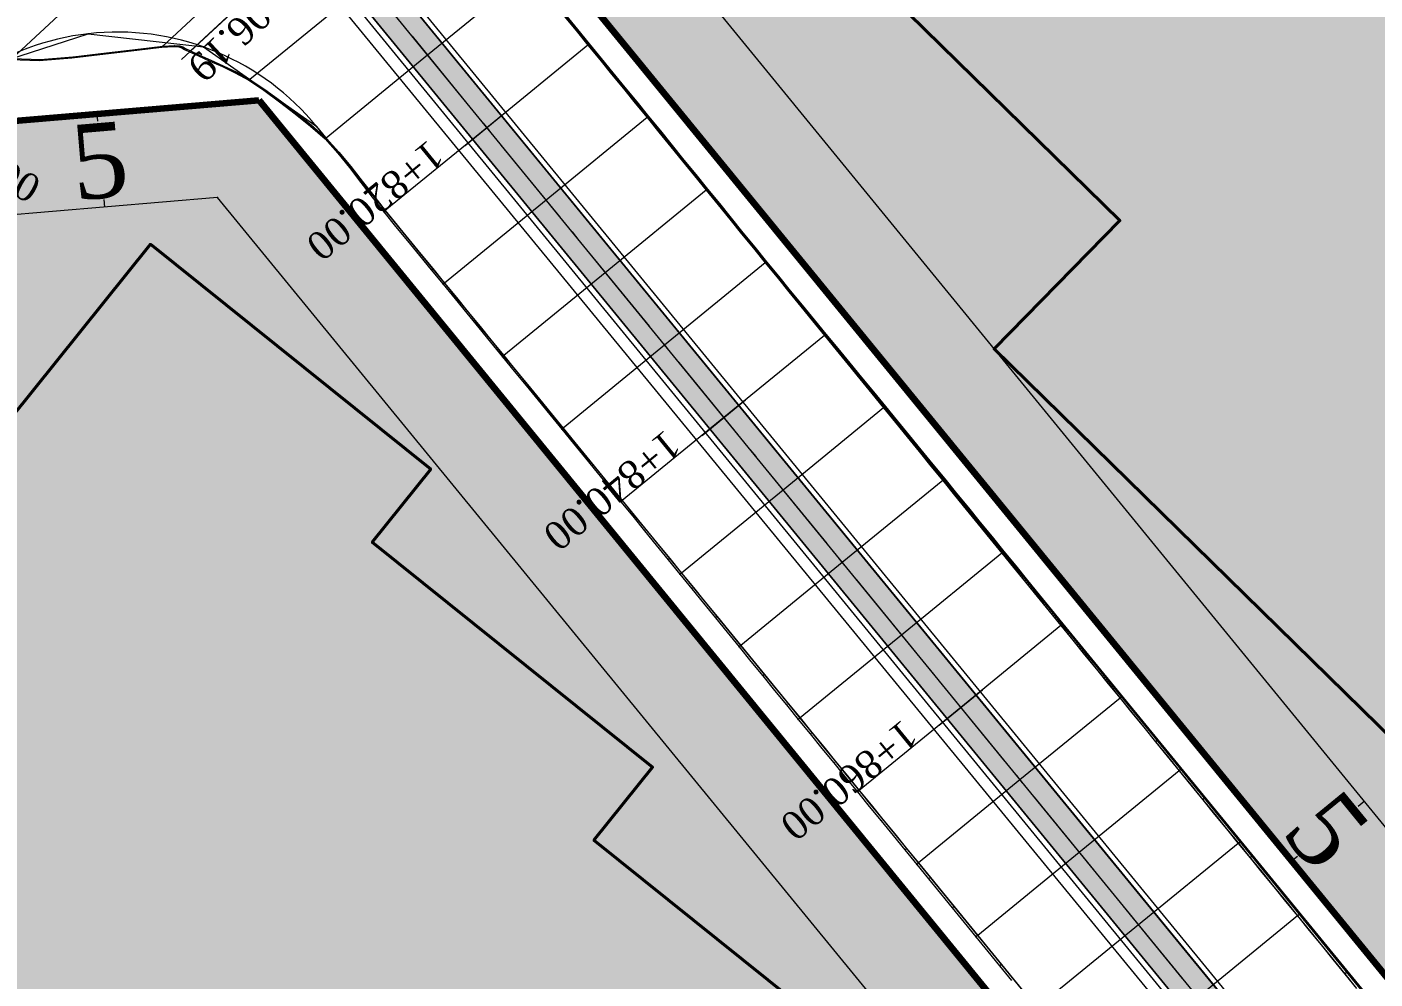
# Model space of a CAD drawing. Header units: metres. Extents: x 478603 to 489313, y 4282657 to 4289463.
# Drawn here: x 479793.9 to 479865.9, y 4286685.7 to 4286736.5 of the extents above; entities that cross this region are included whole.
import ezdxf

# ---------------------------------------------------------------- set-up
doc = ezdxf.new("R2010")
doc.units = ezdxf.units.M
for name, color, linetype, lineweight in [('ADAKENARI', 18, 'Continuous', 0), ('EKS_2', 5, 'Continuous', 0), ('EKSENLER', 3, 'Continuous', 0), ('HAT_ENERJI_NAKIL_HAT', 18, 'Continuous', 0), ('HDA_2', 30, 'Continuous', 0), ('HDO_2', 30, 'Continuous', 0), ('KALDIRIM', 11, 'Continuous', 0), ('KYA_2', 1, 'Continuous', 20), ('KYO_2', 1, 'Continuous', 20), ('P_ALAN', 143, 'Continuous', 0), ('P_U_KNL', 143, 'Continuous', 0), ('PARSEL_ALAN', 254, 'Continuous', 0), ('PARSEL_SERA_ALAN', 9, 'Continuous', 40), ('PL_ALİNMAN', 1, 'Continuous', 0), ('PL_ENKESIT', 1, 'Continuous', 0), ('PL_KM', 4, 'Continuous', 0), ('PL_KMYAZI', 30, 'Continuous', 0), ('PL_TOTFKM', 7, 'Continuous', 0), ('RAKORDMAN', 3, 'Continuous', 0), ('ROL_CEPHE', 1, 'Continuous', 0), ('SEV_KYA_HDA', 3, 'Continuous', 0), ('SEV_KYO_HDO', 3, 'Continuous', 0), ('SNR_YAPIYAK', 18, 'Continuous', 0), ('YKA_2', 33, 'Continuous', 0), ('YKO_2', 33, 'Continuous', 0)]:
    doc.layers.add(name, color=color, linetype=linetype, lineweight=lineweight)
doc.styles.get("Standard").update_dxf_attribs({"font": 'times.ttf'})

msp = doc.modelspace()

# ---------------------------------------------------------------- hatches: boundary and pattern name
at = {"layer": 'P_ALAN'}
msp.add_hatch(color=256, dxfattribs=at).paths.add_polyline_path([(479927.411, 4286608.074), (479922.328, 4286610.804), (479917.452, 4286613.888), (479912.808, 4286617.311), (479908.42, 4286621.057), (479904.309, 4286625.105), (479900.443, 4286629.502), (479802.649, 4286748.939), (479803.784, 4286750.684), (479902.033, 4286630.717), (479905.763, 4286626.48), (479909.772, 4286622.532), (479914.052, 4286618.879), (479918.582, 4286615.54), (479923.337, 4286612.532), (479928.295, 4286609.87), (479929.979, 4286609.115), (479929.178, 4286607.282), (479928.164, 4286607.737)])
msp.add_hatch(color=256, dxfattribs=at).paths.add_polyline_path([(479927.411, 4286608.074), (479922.328, 4286610.804), (479917.452, 4286613.888), (479912.808, 4286617.311), (479908.42, 4286621.057), (479904.309, 4286625.105), (479900.443, 4286629.502), (479802.649, 4286748.939), (479803.784, 4286750.684), (479902.033, 4286630.717), (479905.763, 4286626.48), (479909.772, 4286622.532), (479914.052, 4286618.879), (479918.582, 4286615.54), (479923.337, 4286612.532), (479928.295, 4286609.87), (479929.979, 4286609.115), (479929.178, 4286607.282), (479928.164, 4286607.737)])
at = {"layer": 'PARSEL_ALAN'}
for points in [[(480078.311, 4286699.837), (479971.142, 4286804.883), (479900.346, 4286874.278), (479861.071, 4286808.338), (479812.842, 4286763.208), (479817.488, 4286745.78), (479905.098, 4286638.581), (479912.78, 4286632.567), (479936.619, 4286621.258), (479964.909, 4286615.632), (479987.515, 4286620.31), (480010.844, 4286629.888), (480018.861, 4286635.461)], [(479751.198, 4286394.778), (479915.44, 4286599.397), (479806.29, 4286732.618), (479789.026, 4286731.156), (479705.549, 4286585.703), (479640.39, 4286471.99), (479637.963, 4286459.206), (479636.075, 4286444.207), (479624.372, 4286431.175), (479642.066, 4286416.524), (479658.602, 4286422.346), (479718.491, 4286397.847)]]:
    msp.add_hatch(color=256, dxfattribs=at).paths.add_polyline_path(points)
at = {"layer": 'PARSEL_SERA_ALAN'}
for points in [[(480071.345, 4286699.663), (480010.865, 4286637.962), (480007.294, 4286641.462), (480000.574, 4286634.606), (479997.003, 4286638.106), (479990.283, 4286631.25), (479986.713, 4286634.75), (479979.993, 4286627.894), (479976.422, 4286631.394), (479969.702, 4286624.538), (479962.561, 4286631.538), (479955.841, 4286624.683), (479945.128, 4286635.183), (479938.408, 4286628.327), (479920.555, 4286645.827), (479913.835, 4286638.971), (479903.123, 4286649.471), (479909.843, 4286656.327), (479845.57, 4286719.327), (479852.29, 4286726.183), (479820.154, 4286757.683), (479880.634, 4286819.385), (479877.063, 4286822.885), (479890.503, 4286836.596), (479886.932, 4286840.096), (479900.372, 4286853.808), (479896.802, 4286857.308), (479903.522, 4286864.164)], [(479909.002, 4286599.365), (479853.718, 4286530.49), (479849.536, 4286525.279), (479749.382, 4286400.502), (479741.895, 4286406.512), (479738.765, 4286402.612), (479731.279, 4286408.622), (479728.149, 4286404.722), (479720.662, 4286410.732), (479717.532, 4286406.832), (479710.046, 4286412.842), (479706.916, 4286408.942), (479691.943, 4286420.961), (479688.813, 4286417.062), (479673.84, 4286429.08), (479670.71, 4286425.181), (479663.223, 4286431.19), (479660.094, 4286427.291), (479652.607, 4286433.3), (479646.347, 4286425.502), (479638.861, 4286431.511), (479651.38, 4286447.108), (479643.893, 4286453.117), (479653.283, 4286464.815), (479645.796, 4286470.824), (479683.354, 4286517.615), (479675.867, 4286523.625), (479716.555, 4286574.315), (479709.068, 4286580.324), (479746.626, 4286627.115), (479739.14, 4286633.125), (479776.697, 4286679.916), (479769.211, 4286685.925), (479800.509, 4286724.918), (479815.482, 4286712.899), (479812.352, 4286709), (479827.326, 4286696.981), (479824.196, 4286693.082), (479846.656, 4286675.054), (479843.526, 4286671.155), (479858.499, 4286659.137), (479855.369, 4286655.237), (479877.829, 4286637.21), (479874.699, 4286633.31), (479889.672, 4286621.292), (479886.542, 4286617.393)]]:
    msp.add_hatch(color=256, dxfattribs=at).paths.add_polyline_path(points)

# ---------------------------------------------------------------- linework, layer by layer
at = {"layer": 'ADAKENARI', "lineweight": 200}
for p, q in [((479905.098, 4286638.581), (479817.488, 4286745.78)), ((479789.026, 4286731.156), (479806.29, 4286732.618)), ((479806.29, 4286732.618), (479923.536, 4286589.157))]:
    msp.add_line(p, q, dxfattribs=at)
at = {"layer": 'EKS_2'}
for p in [(479815.31, 4286735.014, 943.806), (479818.474, 4286731.142, 944.069), (479821.638, 4286727.271, 944.332), (479824.802, 4286723.399, 944.595), (479827.966, 4286719.528, 944.858), (479831.13, 4286715.656, 945.121), (479834.294, 4286711.785, 945.385), (479837.458, 4286707.913, 945.648), (479840.622, 4286704.042, 945.911), (479843.786, 4286700.17, 946.174), (479846.95, 4286696.299, 946.437), (479850.114, 4286692.427, 946.7), (479853.278, 4286688.556, 946.964)]:
    msp.add_point(p, dxfattribs=at)
at = {"layer": 'EKSENLER'}
msp.add_line((479809.736, 4286741.833), (479901.182, 4286629.941), dxfattribs=at)
at = {"layer": 'HAT_ENERJI_NAKIL_HAT'}
msp.add_line((479764.138, 4286794.322), (479898.112, 4286631.049), dxfattribs=at)
at = {"layer": 'HDA_2'}
msp.add_polyline3d([(479793.114, 4286734.839, 942.628), (479794.629, 4286734.787, 942.701), (479796.373, 4286734.928, 942.785), (479798.158, 4286735.131, 942.872), (479799.839, 4286735.337, 942.953), (479801.157, 4286735.488, 943.017), (479801.799, 4286735.53, 943.051), (479802.074, 4286735.505, 943.066), (479802.229, 4286735.451, 943.074), (479802.381, 4286735.371, 943.083), (479802.643, 4286735.241, 943.099), (479803.124, 4286735.019, 943.133), (479803.734, 4286734.746, 943.177), (479804.394, 4286734.447, 943.224), (479805.084, 4286734.115, 943.274), (479805.814, 4286733.711, 943.329), (479806.613, 4286733.174, 943.383), (479807.445, 4286732.565, 943.44), (479808.282, 4286731.926, 943.499), (479809.106, 4286731.268, 943.558), (479809.882, 4286730.578, 943.616), (479810.566, 4286729.833, 943.669), (479811.2, 4286729.059, 943.721), (479811.817, 4286728.276, 943.774), (479812.429, 4286727.49, 943.826), (479813.046, 4286726.706, 943.879), (479813.672, 4286725.928, 943.931), (479814.305, 4286725.154, 943.984), (479814.94, 4286724.381, 944.037), (479815.575, 4286723.608, 944.089), (479816.21, 4286722.835, 944.142), (479816.843, 4286722.061, 944.195), (479817.476, 4286721.287, 944.247), (479818.109, 4286720.512, 944.3), (479818.741, 4286719.738, 944.352), (479819.374, 4286718.963, 944.405), (479820.007, 4286718.189, 944.458), (479820.639, 4286717.415, 944.51), (479821.272, 4286716.64, 944.563), (479821.905, 4286715.866, 944.616), (479822.538, 4286715.092, 944.668), (479823.171, 4286714.317, 944.721), (479823.804, 4286713.543, 944.773), (479824.436, 4286712.769, 944.826), (479825.069, 4286711.994, 944.879), (479825.702, 4286711.22, 944.931), (479826.335, 4286710.446, 944.984), (479826.968, 4286709.672, 945.037), (479827.6, 4286708.897, 945.089), (479828.233, 4286708.123, 945.142), (479828.866, 4286707.349, 945.195), (479829.499, 4286706.574, 945.247), (479830.132, 4286705.8, 945.3), (479830.765, 4286705.026, 945.352), (479831.397, 4286704.251, 945.405), (479832.03, 4286703.477, 945.458), (479832.663, 4286702.703, 945.51), (479833.296, 4286701.929, 945.563), (479833.929, 4286701.154, 945.616), (479834.561, 4286700.38, 945.668), (479835.194, 4286699.606, 945.721), (479835.827, 4286698.831, 945.773), (479836.46, 4286698.057, 945.826), (479837.093, 4286697.283, 945.879), (479837.725, 4286696.508, 945.931), (479838.358, 4286695.734, 945.984), (479838.991, 4286694.96, 946.037), (479839.624, 4286694.185, 946.089), (479840.257, 4286693.411, 946.142), (479840.89, 4286692.637, 946.195), (479841.522, 4286691.863, 946.247), (479842.155, 4286691.088, 946.3), (479842.788, 4286690.314, 946.352), (479843.421, 4286689.54, 946.405), (479844.054, 4286688.765, 946.458), (479844.686, 4286687.991, 946.51), (479845.319, 4286687.217, 946.563), (479845.952, 4286686.442, 946.616), (479846.585, 4286685.668, 946.668), (479847.218, 4286684.894, 946.721)], dxfattribs=at)
for p in [(479801.157, 4286735.488, 943.017), (479802.643, 4286735.241, 943.099), (479805.814, 4286733.711, 943.329), (479809.882, 4286730.578, 943.616), (479813.046, 4286726.706, 943.879), (479816.21, 4286722.835, 944.142), (479819.374, 4286718.963, 944.405), (479822.538, 4286715.092, 944.668), (479825.702, 4286711.22, 944.931), (479828.866, 4286707.349, 945.195), (479832.03, 4286703.477, 945.458), (479835.194, 4286699.606, 945.721), (479838.358, 4286695.734, 945.984), (479841.522, 4286691.863, 946.247), (479844.686, 4286687.991, 946.51)]:
    msp.add_point(p, dxfattribs=at)
at = {"layer": 'HDO_2'}
msp.add_polyline3d([(479822.621, 4286737.113, 943.774), (479823.252, 4286736.338, 943.827), (479823.883, 4286735.563, 943.879), (479824.515, 4286734.788, 943.932), (479825.146, 4286734.013, 943.984), (479825.778, 4286733.237, 944.037), (479826.409, 4286732.462, 944.09), (479827.041, 4286731.687, 944.143), (479827.672, 4286730.911, 944.195), (479828.304, 4286730.136, 944.248), (479828.935, 4286729.36, 944.301), (479829.567, 4286728.585, 944.353), (479830.198, 4286727.81, 944.406), (479830.83, 4286727.034, 944.459), (479831.461, 4286726.259, 944.511), (479832.093, 4286725.484, 944.564), (479832.724, 4286724.708, 944.617), (479833.356, 4286723.933, 944.669), (479833.987, 4286723.157, 944.722), (479834.619, 4286722.382, 944.775), (479835.25, 4286721.607, 944.827), (479835.882, 4286720.831, 944.88), (479836.513, 4286720.056, 944.933), (479837.145, 4286719.28, 944.985), (479837.776, 4286718.505, 945.038), (479838.408, 4286717.73, 945.091), (479839.039, 4286716.954, 945.143), (479839.671, 4286716.179, 945.196), (479840.302, 4286715.404, 945.249), (479840.934, 4286714.628, 945.301), (479841.565, 4286713.853, 945.354), (479842.197, 4286713.077, 945.406), (479842.828, 4286712.302, 945.459), (479843.46, 4286711.527, 945.512), (479844.091, 4286710.751, 945.565), (479844.723, 4286709.976, 945.617), (479845.354, 4286709.201, 945.67), (479845.986, 4286708.425, 945.723), (479846.617, 4286707.65, 945.775), (479847.249, 4286706.874, 945.828), (479847.88, 4286706.099, 945.88), (479848.512, 4286705.324, 945.933), (479849.143, 4286704.548, 945.986), (479849.775, 4286703.773, 946.039), (479850.406, 4286702.998, 946.091), (479851.038, 4286702.222, 946.144), (479851.669, 4286701.447, 946.197), (479852.301, 4286700.671, 946.249), (479852.932, 4286699.896, 946.302), (479853.564, 4286699.121, 946.355), (479854.195, 4286698.345, 946.407), (479854.827, 4286697.57, 946.46), (479855.458, 4286696.794, 946.513), (479856.09, 4286696.019, 946.565), (479856.721, 4286695.244, 946.618), (479857.353, 4286694.468, 946.671), (479857.984, 4286693.693, 946.723), (479858.616, 4286692.918, 946.776), (479859.247, 4286692.142, 946.829), (479859.879, 4286691.367, 946.881), (479860.51, 4286690.591, 946.934), (479861.142, 4286689.816, 946.987), (479861.773, 4286689.041, 947.039), (479862.405, 4286688.265, 947.092), (479863.036, 4286687.49, 947.145), (479863.668, 4286686.715, 947.197), (479864.299, 4286685.939, 947.25), (479864.931, 4286685.164, 947.303)], dxfattribs=at)
for p in [(479823.883, 4286735.563, 943.879), (479827.041, 4286731.687, 944.143), (479830.198, 4286727.81, 944.406), (479833.356, 4286723.933, 944.669), (479836.513, 4286720.056, 944.933), (479839.671, 4286716.179, 945.196), (479842.828, 4286712.302, 945.459), (479845.986, 4286708.425, 945.723), (479849.143, 4286704.548, 945.986), (479852.301, 4286700.671, 946.249), (479855.458, 4286696.794, 946.513), (479858.616, 4286692.918, 946.776), (479861.773, 4286689.041, 947.039)]:
    msp.add_point(p, dxfattribs=at)
at = {"layer": 'KALDIRIM'}
for p, q in [((479815.157, 4286746.263), (479906.602, 4286634.371)), ((479809.38, 4286731.208), (479924.697, 4286590.106))]:
    msp.add_line(p, q, dxfattribs=at)
msp.add_arc((479798.747, 4286722.518), 13.732, 39.25798, 150.13716, dxfattribs=at)
at = {"layer": 'KYA_2'}
msp.add_polyline3d([(479793.056, 4286734.785, 943.421), (479794.572, 4286734.734, 943.474), (479796.317, 4286734.876, 943.536), (479798.104, 4286735.081, 943.6), (479799.787, 4286735.289, 943.659), (479801.107, 4286735.442, 943.706), (479801.749, 4286735.483, 943.731), (479802.024, 4286735.459, 943.742), (479802.179, 4286735.405, 943.748), (479802.331, 4286735.325, 943.755), (479802.594, 4286735.195, 943.766), (479803.077, 4286734.975, 943.782), (479803.688, 4286734.705, 943.802), (479804.349, 4286734.409, 943.824), (479805.041, 4286734.079, 943.847), (479805.772, 4286733.676, 943.872), (479806.571, 4286733.14, 943.937), (479807.402, 4286732.531, 944.006), (479808.24, 4286731.891, 944.077), (479809.062, 4286731.232, 944.148), (479809.835, 4286730.54, 944.218), (479810.514, 4286729.791, 944.339), (479811.143, 4286729.012, 944.459), (479811.753, 4286728.224, 944.579), (479812.36, 4286727.433, 944.699), (479812.973, 4286726.647, 944.818), (479813.599, 4286725.869, 944.85), (479814.234, 4286725.096, 944.881), (479814.871, 4286724.325, 944.912), (479815.509, 4286723.554, 944.944), (479816.145, 4286722.782, 944.975), (479816.779, 4286722.009, 945.029), (479817.412, 4286721.234, 945.083), (479818.044, 4286720.459, 945.138), (479818.676, 4286719.684, 945.192), (479819.309, 4286718.91, 945.246), (479819.942, 4286718.136, 945.288), (479820.576, 4286717.363, 945.33), (479821.21, 4286716.589, 945.372), (479821.844, 4286715.816, 945.414), (479822.477, 4286715.042, 945.456), (479823.109, 4286714.267, 945.528), (479823.74, 4286713.491, 945.599), (479824.371, 4286712.716, 945.671), (479825.003, 4286711.94, 945.742), (479825.634, 4286711.164, 945.814), (479826.265, 4286710.389, 945.885), (479826.896, 4286709.613, 945.956), (479827.528, 4286708.838, 946.027), (479828.159, 4286708.062, 946.098), (479828.791, 4286707.287, 946.169), (479829.422, 4286706.512, 946.236), (479830.054, 4286705.737, 946.303), (479830.686, 4286704.961, 946.369), (479831.318, 4286704.186, 946.436), (479831.949, 4286703.411, 946.502), (479832.581, 4286702.636, 946.569), (479833.213, 4286701.861, 946.635), (479833.845, 4286701.085, 946.701), (479834.476, 4286700.31, 946.768), (479835.108, 4286699.535, 946.834), (479835.74, 4286698.76, 946.896), (479836.372, 4286697.985, 946.958), (479837.004, 4286697.21, 947.02), (479837.636, 4286696.435, 947.083), (479838.268, 4286695.661, 947.145), (479838.902, 4286694.887, 947.19), (479839.535, 4286694.113, 947.235), (479840.169, 4286693.339, 947.281), (479840.802, 4286692.566, 947.326), (479841.435, 4286691.791, 947.372), (479842.068, 4286691.017, 947.435), (479842.699, 4286690.242, 947.499), (479843.331, 4286689.466, 947.562), (479843.963, 4286688.691, 947.626), (479844.595, 4286687.916, 947.69), (479845.228, 4286687.142, 947.737), (479845.861, 4286686.368, 947.784), (479846.495, 4286685.595, 947.831)], dxfattribs=at)
for p in [(479801.107, 4286735.442, 943.706), (479802.594, 4286735.195, 943.766), (479805.772, 4286733.676, 943.872), (479809.835, 4286730.54, 944.218), (479812.973, 4286726.647, 944.818), (479816.145, 4286722.782, 944.975), (479819.309, 4286718.91, 945.246), (479822.477, 4286715.042, 945.456), (479825.634, 4286711.164, 945.814), (479828.791, 4286707.287, 946.169), (479831.949, 4286703.411, 946.502), (479835.108, 4286699.535, 946.834), (479838.268, 4286695.661, 947.145), (479841.435, 4286691.791, 947.372), (479844.595, 4286687.916, 947.69)]:
    msp.add_point(p, dxfattribs=at)
at = {"layer": 'KYO_2'}
msp.add_polyline3d([(479822.685, 4286737.165, 944.603), (479823.316, 4286736.39, 944.653), (479823.947, 4286735.616, 944.702), (479824.579, 4286734.841, 944.772), (479825.212, 4286734.067, 944.842), (479825.846, 4286733.293, 944.912), (479826.479, 4286732.519, 944.982), (479827.111, 4286731.744, 945.052), (479827.743, 4286730.969, 945.095), (479828.374, 4286730.193, 945.138), (479829.004, 4286729.417, 945.181), (479829.635, 4286728.641, 945.224), (479830.265, 4286727.864, 945.267), (479830.895, 4286727.088, 945.303), (479831.525, 4286726.311, 945.339), (479832.155, 4286725.534, 945.375), (479832.785, 4286724.758, 945.411), (479833.416, 4286723.982, 945.447), (479834.049, 4286723.208, 945.531), (479834.683, 4286722.434, 945.615), (479835.317, 4286721.661, 945.699), (479835.951, 4286720.888, 945.783), (479836.586, 4286720.115, 945.867), (479837.221, 4286719.343, 945.967), (479837.856, 4286718.57, 946.067), (479838.491, 4286717.798, 946.167), (479839.127, 4286717.026, 946.267), (479839.761, 4286716.253, 946.367), (479840.396, 4286715.48, 946.445), (479841.029, 4286714.706, 946.524), (479841.663, 4286713.932, 946.602), (479842.296, 4286713.158, 946.681), (479842.929, 4286712.384, 946.759), (479843.561, 4286711.61, 946.819), (479844.194, 4286710.835, 946.879), (479844.826, 4286710.06, 946.938), (479845.457, 4286709.285, 946.998), (479846.089, 4286708.51, 947.058), (479846.721, 4286707.734, 947.107), (479847.352, 4286706.959, 947.157), (479847.983, 4286706.183, 947.206), (479848.614, 4286705.407, 947.256), (479849.245, 4286704.632, 947.305), (479849.877, 4286703.857, 947.366), (479850.509, 4286703.082, 947.426), (479851.141, 4286702.307, 947.487), (479851.774, 4286701.532, 947.547), (479852.406, 4286700.757, 947.608), (479853.039, 4286699.983, 947.679), (479853.671, 4286699.209, 947.75), (479854.304, 4286698.434, 947.821), (479854.937, 4286697.66, 947.892), (479855.571, 4286696.886, 947.964), (479856.205, 4286696.113, 948.054), (479856.839, 4286695.34, 948.144), (479857.474, 4286694.567, 948.234), (479858.108, 4286693.794, 948.325), (479858.743, 4286693.021, 948.415), (479859.376, 4286692.248, 948.489), (479860.01, 4286691.474, 948.564), (479860.643, 4286690.7, 948.638), (479861.276, 4286689.926, 948.713), (479861.909, 4286689.151, 948.787), (479862.54, 4286688.376, 948.841), (479863.172, 4286687.601, 948.894), (479863.804, 4286686.826, 948.948), (479864.435, 4286686.05, 949.002), (479865.066, 4286685.275, 949.056)], dxfattribs=at)
for p in [(479823.947, 4286735.616, 944.702), (479827.111, 4286731.744, 945.052), (479830.265, 4286727.864, 945.267), (479833.416, 4286723.982, 945.447), (479836.586, 4286720.115, 945.867), (479839.761, 4286716.253, 946.367), (479842.929, 4286712.384, 946.759), (479846.089, 4286708.51, 947.058), (479849.245, 4286704.632, 947.305), (479852.406, 4286700.757, 947.608), (479855.571, 4286696.886, 947.964), (479858.743, 4286693.021, 948.415), (479861.909, 4286689.151, 948.787)]:
    msp.add_point(p, dxfattribs=at)
at = {"layer": 'P_ALAN'}
for points in [[(479929.178, 4286607.282, 0), (479929.979, 4286609.115, 0), (479928.295, 4286609.87, 0), (479923.337, 4286612.532, 0), (479918.582, 4286615.54, 0), (479914.052, 4286618.879, 0), (479909.772, 4286622.532, 0), (479905.763, 4286626.48, 0), (479902.033, 4286630.717, 0), (479803.784, 4286750.684, 942.947), (479802.649, 4286748.939, 0), (479900.443, 4286629.502, 0), (479904.309, 4286625.105, 0), (479908.42, 4286621.057, 0), (479912.808, 4286617.311, 0), (479917.452, 4286613.888, 0), (479922.328, 4286610.804, 0), (479927.411, 4286608.074, 0), (479929.178, 4286607.282, 0)], [(479927.411, 4286608.074, 0), (479922.328, 4286610.804, 0), (479917.452, 4286613.888, 0), (479912.808, 4286617.311, 0), (479908.42, 4286621.057, 0), (479904.309, 4286625.105, 0), (479900.443, 4286629.502, 0), (479802.649, 4286748.939, 0), (479803.784, 4286750.684, 0), (479902.033, 4286630.717, 0), (479905.763, 4286626.48, 0), (479909.772, 4286622.532, 0), (479914.052, 4286618.879, 0), (479918.582, 4286615.54, 0), (479923.337, 4286612.532, 0), (479928.295, 4286609.87, 0), (479929.979, 4286609.115, 0), (479929.178, 4286607.282, 0), (479928.164, 4286607.737, 0), (479927.411, 4286608.074, 0)], [(479927.411, 4286608.074, 0), (479922.328, 4286610.804, 0), (479917.452, 4286613.888, 0), (479912.808, 4286617.311, 0), (479908.42, 4286621.057, 0), (479904.309, 4286625.105, 0), (479900.443, 4286629.502, 0), (479802.649, 4286748.939, 0), (479803.784, 4286750.684, 0), (479902.033, 4286630.717, 0), (479905.763, 4286626.48, 0), (479909.772, 4286622.532, 0), (479914.052, 4286618.879, 0), (479918.582, 4286615.54, 0), (479923.337, 4286612.532, 0), (479928.295, 4286609.87, 0), (479929.979, 4286609.115, 0), (479929.178, 4286607.282, 0), (479928.164, 4286607.737, 0), (479927.411, 4286608.074, 0)], [(479929.178, 4286607.282, 0), (479929.979, 4286609.115, 0), (479928.295, 4286609.87, 0), (479923.337, 4286612.532, 0), (479918.582, 4286615.54, 0), (479914.052, 4286618.879, 0), (479909.772, 4286622.532, 0), (479905.763, 4286626.48, 0), (479902.033, 4286630.717, 0), (479803.784, 4286750.684, 942.947), (479802.649, 4286748.939, 0), (479900.443, 4286629.502, 0), (479904.309, 4286625.105, 0), (479908.42, 4286621.057, 0), (479912.808, 4286617.311, 0), (479917.452, 4286613.888, 0), (479922.328, 4286610.804, 0), (479927.411, 4286608.074, 0), (479929.178, 4286607.282, 0)], [(479927.411, 4286608.074, 0), (479922.328, 4286610.804, 0), (479917.452, 4286613.888, 0), (479912.808, 4286617.311, 0), (479908.42, 4286621.057, 0), (479904.309, 4286625.105, 0), (479900.443, 4286629.502, 0), (479802.649, 4286748.939, 0), (479803.784, 4286750.684, 0), (479902.033, 4286630.717, 0), (479905.763, 4286626.48, 0), (479909.772, 4286622.532, 0), (479914.052, 4286618.879, 0), (479918.582, 4286615.54, 0), (479923.337, 4286612.532, 0), (479928.295, 4286609.87, 0), (479929.979, 4286609.115, 0), (479929.178, 4286607.282, 0), (479928.164, 4286607.737, 0), (479927.411, 4286608.074, 0)], [(479927.411, 4286608.074, 0), (479922.328, 4286610.804, 0), (479917.452, 4286613.888, 0), (479912.808, 4286617.311, 0), (479908.42, 4286621.057, 0), (479904.309, 4286625.105, 0), (479900.443, 4286629.502, 0), (479802.649, 4286748.939, 0), (479803.784, 4286750.684, 0), (479902.033, 4286630.717, 0), (479905.763, 4286626.48, 0), (479909.772, 4286622.532, 0), (479914.052, 4286618.879, 0), (479918.582, 4286615.54, 0), (479923.337, 4286612.532, 0), (479928.295, 4286609.87, 0), (479929.979, 4286609.115, 0), (479929.178, 4286607.282, 0), (479928.164, 4286607.737, 0), (479927.411, 4286608.074, 0)]]:
    msp.add_polyline3d(points, close=True, dxfattribs=at)
at = {"layer": 'P_U_KNL'}
for points in [[(479902.222, 4286630.959, 0), (479803.955, 4286750.947, 0)], [(479901.99, 4286630.769, 0), (479803.784, 4286750.684, 0)], [(479900.211, 4286629.312, 0), (479802.477, 4286748.675, 0)], [(479900.443, 4286629.502, 0), (479802.649, 4286748.939, 0)]]:
    msp.add_polyline3d(points, dxfattribs=at)
at = {"layer": 'PARSEL_ALAN'}
for points in [[(480078.311, 4286699.837, 949.453), (479971.142, 4286804.883, 942.48), (479900.346, 4286874.278, 938.919), (479861.071, 4286808.338, 940.332), (479812.842, 4286763.208, 942.702), (479817.488, 4286745.78, 943.927), (479905.098, 4286638.581, 951.84), (479912.78, 4286632.567, 952.22), (479936.619, 4286621.258, 953.175), (479964.909, 4286615.632, 953.915), (479987.515, 4286620.31, 953.963), (480010.844, 4286629.888, 953.782), (480018.861, 4286635.461, 953.558), (480078.311, 4286699.837, 949.453)], [(480078.311, 4286699.837, 0), (479971.142, 4286804.883, 0), (479900.346, 4286874.278, 0), (479861.071, 4286808.338, 0), (479812.842, 4286763.208, 0), (479817.488, 4286745.78, 0), (479905.098, 4286638.581, 0), (479912.78, 4286632.567, 0), (479936.619, 4286621.258, 0), (479964.909, 4286615.632, 0), (479987.515, 4286620.31, 0), (480010.844, 4286629.888, 0), (480018.861, 4286635.461, 0), (480078.311, 4286699.837, 0)], [(479751.198, 4286394.778, 951.924), (479915.44, 4286599.397, 952.782), (479806.29, 4286732.618, 943.914), (479789.026, 4286731.156, 943.273), (479705.549, 4286585.703, 942.725), (479640.39, 4286471.99, 943.693), (479637.963, 4286459.206, 944.112), (479636.075, 4286444.207, 944.624), (479624.372, 4286431.175, 944.571), (479642.066, 4286416.524, 945.911), (479658.602, 4286422.346, 946.526), (479718.491, 4286397.847, 950.212), (479751.198, 4286394.778, 951.924)], [(479751.198, 4286394.778, 0), (479915.44, 4286599.397, 0), (479806.29, 4286732.618, 0), (479789.026, 4286731.156, 0), (479705.549, 4286585.703, 0), (479640.39, 4286471.99, 0), (479637.963, 4286459.206, 0), (479636.075, 4286444.207, 0), (479624.372, 4286431.175, 0), (479642.066, 4286416.524, 0), (479658.602, 4286422.346, 0), (479718.491, 4286397.847, 0), (479751.198, 4286394.778, 0)]]:
    msp.add_polyline3d(points, close=True, dxfattribs=at)
at = {"layer": 'PARSEL_SERA_ALAN'}
for points in [[(479962.561, 4286631.538, 0), (479955.841, 4286624.683, 0), (479945.128, 4286635.183, 0), (479938.408, 4286628.327, 0), (479920.555, 4286645.827, 0), (479913.835, 4286638.971, 0), (479903.123, 4286649.471, 0), (479909.843, 4286656.327, 0), (479845.57, 4286719.327, 0), (479852.29, 4286726.183, 0), (479820.154, 4286757.683, 0), (479880.634, 4286819.385, 0), (479877.063, 4286822.885, 0), (479890.503, 4286836.596, 0), (479886.932, 4286840.096, 0), (479900.372, 4286853.808, 0), (479896.802, 4286857.308, 0), (479903.522, 4286864.164, 0), (480071.345, 4286699.663, 0)], [(479962.561, 4286631.538, 0), (479955.841, 4286624.683, 0), (479945.128, 4286635.183, 0), (479938.408, 4286628.327, 0), (479920.555, 4286645.827, 0), (479913.835, 4286638.971, 0), (479903.123, 4286649.471, 0), (479909.843, 4286656.327, 0), (479845.57, 4286719.327, 0), (479852.29, 4286726.183, 0), (479820.154, 4286757.683, 0), (479880.634, 4286819.385, 0), (479877.063, 4286822.885, 0), (479890.503, 4286836.596, 0), (479886.932, 4286840.096, 0), (479900.372, 4286853.808, 0), (479896.802, 4286857.308, 0), (479903.522, 4286864.164, 0), (480071.345, 4286699.663, 0)], [(479709.068, 4286580.324, 0), (479746.626, 4286627.115, 0), (479739.14, 4286633.125, 0), (479776.697, 4286679.916, 0), (479769.211, 4286685.925, 0), (479800.509, 4286724.918, 0), (479815.482, 4286712.899, 0), (479812.352, 4286709, 0), (479827.326, 4286696.981, 0), (479824.196, 4286693.082, 0), (479846.656, 4286675.054, 0), (479843.526, 4286671.155, 0), (479858.499, 4286659.137, 0), (479855.369, 4286655.237, 0), (479877.829, 4286637.21, 0), (479874.699, 4286633.31, 0), (479889.672, 4286621.292, 0), (479886.542, 4286617.393, 0), (479909.002, 4286599.365, 0), (479909.002, 4286599.365, 0), (479853.718, 4286530.49, 0)], [(479709.068, 4286580.324, 0), (479746.626, 4286627.115, 0), (479739.14, 4286633.125, 0), (479776.697, 4286679.916, 0), (479769.211, 4286685.925, 0), (479800.509, 4286724.918, 0), (479815.482, 4286712.899, 0), (479812.352, 4286709, 0), (479827.326, 4286696.981, 0), (479824.196, 4286693.082, 0), (479846.656, 4286675.054, 0), (479843.526, 4286671.155, 0), (479858.499, 4286659.137, 0), (479855.369, 4286655.237, 0), (479877.829, 4286637.21, 0), (479874.699, 4286633.31, 0), (479889.672, 4286621.292, 0), (479886.542, 4286617.393, 0), (479909.002, 4286599.365, 0), (479909.002, 4286599.365, 0), (479853.718, 4286530.49, 0)]]:
    msp.add_polyline3d(points, dxfattribs=at)
at = {"layer": 'PL_ALİNMAN'}
for p, q in [((479814.483, 4286736.026), (479817.647, 4286732.154)), ((479818.279, 4286731.38), (479818.596, 4286730.993)), ((479819.229, 4286730.218), (479822.393, 4286726.347)), ((479823.026, 4286725.573), (479823.342, 4286725.185)), ((479823.975, 4286724.411), (479827.139, 4286720.54)), ((479827.772, 4286719.765), (479828.088, 4286719.378)), ((479828.721, 4286718.604), (479831.885, 4286714.732)), ((479832.518, 4286713.958), (479832.834, 4286713.571)), ((479833.467, 4286712.797), (479836.631, 4286708.925)), ((479837.264, 4286708.151), (479837.58, 4286707.764)), ((479838.213, 4286706.989), (479841.377, 4286703.118)), ((479842.01, 4286702.343), (479842.326, 4286701.956)), ((479842.959, 4286701.182), (479846.123, 4286697.31)), ((479846.756, 4286696.536), (479847.072, 4286696.149)), ((479847.705, 4286695.375), (479850.869, 4286691.503)), ((479851.502, 4286690.729), (479851.819, 4286690.342)), ((479852.451, 4286689.567), (479855.615, 4286685.696))]:
    msp.add_line(p, q, dxfattribs=at)
at = {"layer": 'PL_ENKESIT'}
for points in [[(479812.196, 4286752.574, 943.222), (479812.164, 4286752.545, 942.785), (479812.157, 4286752.538, 942.835), (479805.52, 4286746.369, 943.016), (479793.121, 4286734.846, 942.678), (479793.114, 4286734.839, 942.628), (479793.056, 4286734.785, 943.421)], [(479814.296, 4286747.699, 943.685), (479814.252, 4286747.658, 943.084), (479814.244, 4286747.652, 943.134), (479808.924, 4286742.707, 943.279), (479801.165, 4286735.495, 943.067), (479801.157, 4286735.488, 943.017), (479801.107, 4286735.442, 943.706)], [(479814.918, 4286746.649, 943.798), (479814.871, 4286746.605, 943.152), (479814.864, 4286746.599, 943.202), (479809.736, 4286741.833, 943.342), (479802.651, 4286735.247, 943.149), (479802.643, 4286735.241, 943.099), (479802.594, 4286735.195, 943.766)], [(479817.626, 4286743.365, 944.1), (479817.568, 4286743.317, 943.353), (479817.561, 4286743.311, 943.403), (479812.146, 4286738.885, 943.542), (479805.822, 4286733.717, 943.379), (479805.814, 4286733.711, 943.329), (479805.772, 4286733.676, 943.872)], [(479820.791, 4286739.493, 944.455), (479820.726, 4286739.44, 943.616), (479820.718, 4286739.434, 943.666), (479815.31, 4286735.014, 943.806), (479809.889, 4286730.584, 943.666), (479809.882, 4286730.578, 943.616), (479809.835, 4286730.54, 944.218)], [(479823.947, 4286735.616, 944.702), (479823.883, 4286735.563, 943.879), (479823.876, 4286735.557, 943.929), (479818.474, 4286731.142, 944.069), (479813.054, 4286726.713, 943.929), (479813.046, 4286726.706, 943.879), (479812.973, 4286726.647, 944.818)], [(479827.111, 4286731.744, 945.052), (479827.041, 4286731.687, 944.143), (479827.033, 4286731.68, 944.193), (479821.638, 4286727.271, 944.332), (479816.218, 4286722.841, 944.192), (479816.21, 4286722.835, 944.142), (479816.145, 4286722.782, 944.975)], [(479830.265, 4286727.864, 945.267), (479830.198, 4286727.81, 944.406), (479830.191, 4286727.803, 944.456), (479824.802, 4286723.399, 944.595), (479819.382, 4286718.97, 944.455), (479819.374, 4286718.963, 944.405), (479819.309, 4286718.91, 945.246)], [(479833.416, 4286723.982, 945.447), (479833.356, 4286723.933, 944.669), (479833.348, 4286723.926, 944.719), (479827.966, 4286719.528, 944.858), (479822.546, 4286715.098, 944.718), (479822.538, 4286715.092, 944.668), (479822.477, 4286715.042, 945.456)], [(479836.586, 4286720.115, 945.867), (479836.513, 4286720.056, 944.933), (479836.506, 4286720.05, 944.983), (479831.13, 4286715.656, 945.121), (479825.71, 4286711.227, 944.981), (479825.702, 4286711.22, 944.931), (479825.634, 4286711.164, 945.814)], [(479839.761, 4286716.253, 946.367), (479839.671, 4286716.179, 945.196), (479839.663, 4286716.173, 945.246), (479834.294, 4286711.785, 945.385), (479828.874, 4286707.355, 945.245), (479828.866, 4286707.349, 945.195), (479828.791, 4286707.287, 946.169)], [(479842.929, 4286712.384, 946.759), (479842.828, 4286712.302, 945.459), (479842.821, 4286712.296, 945.509), (479837.458, 4286707.913, 945.648), (479832.038, 4286703.483, 945.508), (479832.03, 4286703.477, 945.458), (479831.949, 4286703.411, 946.502)], [(479846.089, 4286708.51, 947.058), (479845.986, 4286708.425, 945.723), (479845.978, 4286708.419, 945.773), (479840.622, 4286704.042, 945.911), (479835.202, 4286699.612, 945.771), (479835.194, 4286699.606, 945.721), (479835.108, 4286699.535, 946.834)], [(479849.245, 4286704.632, 947.305), (479849.143, 4286704.548, 945.986), (479849.136, 4286704.542, 946.036), (479843.786, 4286700.17, 946.174), (479838.366, 4286695.74, 946.034), (479838.358, 4286695.734, 945.984), (479838.268, 4286695.661, 947.145)], [(479852.406, 4286700.757, 947.608), (479852.301, 4286700.671, 946.249), (479852.293, 4286700.665, 946.299), (479846.95, 4286696.299, 946.437), (479841.53, 4286691.869, 946.297), (479841.522, 4286691.863, 946.247), (479841.435, 4286691.791, 947.372)], [(479855.571, 4286696.886, 947.964), (479855.458, 4286696.794, 946.513), (479855.45, 4286696.788, 946.563), (479850.114, 4286692.427, 946.7), (479844.694, 4286687.997, 946.56), (479844.686, 4286687.991, 946.51), (479844.595, 4286687.916, 947.69)], [(479858.743, 4286693.021, 948.415), (479858.616, 4286692.918, 946.776), (479858.608, 4286692.911, 946.826), (479853.278, 4286688.556, 946.964), (479847.858, 4286684.126, 946.824), (479847.851, 4286684.12, 946.773), (479847.761, 4286684.047, 947.926)], [(479861.909, 4286689.151, 948.787), (479861.773, 4286689.041, 947.039), (479861.765, 4286689.034, 947.089), (479856.442, 4286684.684, 947.227), (479851.022, 4286680.254, 947.087), (479851.015, 4286680.248, 947.037), (479850.922, 4286680.172, 948.234)]]:
    msp.add_polyline3d(points, dxfattribs=at)
at = {"layer": 'PL_KM'}
for p, q in [((479817.312, 4286730.193), (479819.635, 4286732.092)), ((479829.968, 4286714.707), (479832.291, 4286716.605)), ((479842.625, 4286699.221), (479844.948, 4286701.119))]:
    msp.add_line(p, q, dxfattribs=at)
at = {"layer": 'RAKORDMAN'}
for p, q in [((479815.157, 4286746.263, 730.528), (479907.481, 4286633.529, 790.392)), ((479792.019, 4286734.489, 813.315), (479797.178, 4286736.16, 784.049)), ((479797.178, 4286736.16, 784.049), (479803.335, 4286735.461, 755.494)), ((479803.335, 4286735.461, 755.494), (479809.345, 4286731.25, 790.573)), ((479809.345, 4286731.25, 790.573), (479830.726, 4286705.089, 780.273)), ((479830.726, 4286705.089, 780.273), (479855.557, 4286674.705, 787.417))]:
    msp.add_line(p, q, dxfattribs=at)
for p in [(479797.178, 4286736.16, 784.049), (479803.335, 4286735.461, 755.494), (479809.345, 4286731.25, 790.573), (479830.726, 4286705.089, 780.273)]:
    msp.add_point(p, dxfattribs=at)
at = {"layer": 'ROL_CEPHE'}
for p, q in [((479797.652, 4286731.886), (479797.686, 4286731.488)), ((479798.074, 4286726.904), (479798.04, 4286727.303)), ((479865.33, 4286695.143), (479865.02, 4286694.889)), ((479861.458, 4286691.979), (479861.768, 4286692.232))]:
    msp.add_line(p, q, dxfattribs=at)
at = {"layer": 'SEV_KYA_HDA'}
for p, q in [((479796.07, 4286734.856, 943.527), (479796.098, 4286734.882, 943.15)), ((479799.426, 4286735.245, 943.646), (479799.479, 4286735.293, 942.936)), ((479802.409, 4286735.287, 943.758), (479802.434, 4286735.31, 943.423)), ((479803.806, 4286734.652, 943.806), (479803.854, 4286734.692, 943.186)), ((479805.772, 4286733.676, 943.872), (479805.793, 4286733.694, 943.601)), ((479807.469, 4286732.48, 944.012), (479807.511, 4286732.515, 943.445)), ((479809.081, 4286731.215, 944.15), (479809.103, 4286731.233, 943.854)), ((479810.508, 4286729.798, 944.338), (479810.559, 4286729.84, 943.668)), ((479811.749, 4286728.229, 944.578), (479811.781, 4286728.255, 944.176)), ((479812.973, 4286726.647, 944.818), (479813.046, 4286726.706, 943.879)), ((479814.234, 4286725.095, 944.881), (479814.27, 4286725.124, 944.433)), ((479815.509, 4286723.553, 944.944), (479815.575, 4286723.608, 944.089)), ((479816.779, 4286722.009, 945.029), (479816.811, 4286722.035, 944.612)), ((479818.044, 4286720.459, 945.138), (479818.109, 4286720.512, 944.3)), ((479819.309, 4286718.91, 945.246), (479819.341, 4286718.937, 944.825)), ((479820.576, 4286717.363, 945.33), (479820.639, 4286717.415, 944.51)), ((479821.844, 4286715.816, 945.414), (479821.874, 4286715.841, 945.015)), ((479823.109, 4286714.267, 945.528), (479823.171, 4286714.317, 944.721)), ((479824.371, 4286712.716, 945.671), (479824.404, 4286712.742, 945.248)), ((479825.634, 4286711.164, 945.814), (479825.702, 4286711.22, 944.931)), ((479826.896, 4286709.613, 945.956), (479826.932, 4286709.642, 945.496)), ((479828.159, 4286708.062, 946.098), (479828.233, 4286708.123, 945.142)), ((479829.422, 4286706.512, 946.236), (479829.461, 4286706.543, 945.742)), ((479830.686, 4286704.961, 946.369), (479830.765, 4286705.026, 945.352)), ((479831.949, 4286703.411, 946.502), (479831.99, 4286703.444, 945.98)), ((479833.213, 4286701.861, 946.635), (479833.296, 4286701.929, 945.563)), ((479834.476, 4286700.31, 946.768), (479834.519, 4286700.345, 946.218)), ((479835.74, 4286698.76, 946.896), (479835.827, 4286698.831, 945.773)), ((479837.004, 4286697.21, 947.02), (479837.048, 4286697.246, 946.45)), ((479838.268, 4286695.661, 947.145), (479838.358, 4286695.734, 945.984)), ((479839.535, 4286694.113, 947.235), (479839.58, 4286694.149, 946.662)), ((479840.802, 4286692.566, 947.326), (479840.89, 4286692.637, 946.195)), ((479842.068, 4286691.017, 947.435), (479842.111, 4286691.052, 946.868)), ((479843.331, 4286689.466, 947.562), (479843.421, 4286689.54, 946.405)), ((479844.595, 4286687.916, 947.69), (479844.641, 4286687.954, 947.1)), ((479845.861, 4286686.368, 947.784), (479845.952, 4286686.442, 946.616))]:
    msp.add_line(p, q, dxfattribs=at)
at = {"layer": 'SEV_KYO_HDO'}
for p, q in [((479823.947, 4286735.616, 944.702), (479823.883, 4286735.563, 943.879)), ((479825.213, 4286734.067, 944.842), (479825.18, 4286734.04, 944.413)), ((479826.479, 4286732.519, 944.982), (479826.409, 4286732.462, 944.09)), ((479827.743, 4286730.969, 945.095), (479827.708, 4286730.94, 944.645)), ((479829.004, 4286729.417, 945.181), (479828.935, 4286729.36, 944.301)), ((479830.265, 4286727.864, 945.267), (479830.232, 4286727.837, 944.837)), ((479831.525, 4286726.311, 945.339), (479831.461, 4286726.259, 944.511)), ((479832.785, 4286724.758, 945.411), (479832.755, 4286724.733, 945.014)), ((479834.049, 4286723.208, 945.531), (479833.987, 4286723.157, 944.722)), ((479835.317, 4286721.661, 945.699), (479835.284, 4286721.634, 945.263)), ((479836.586, 4286720.115, 945.867), (479836.513, 4286720.056, 944.933)), ((479837.856, 4286718.57, 946.067), (479837.816, 4286718.538, 945.552)), ((479839.127, 4286717.026, 946.267), (479839.039, 4286716.954, 945.143)), ((479840.396, 4286715.48, 946.445), (479840.349, 4286715.442, 945.847)), ((479841.663, 4286713.932, 946.602), (479841.565, 4286713.853, 945.354)), ((479842.929, 4286712.384, 946.759), (479842.879, 4286712.343, 946.109)), ((479844.194, 4286710.835, 946.879), (479844.091, 4286710.751, 945.565)), ((479845.457, 4286709.285, 946.998), (479845.406, 4286709.243, 946.334)), ((479846.721, 4286707.734, 947.107), (479846.617, 4286707.65, 945.775)), ((479847.983, 4286706.183, 947.206), (479847.932, 4286706.141, 946.543)), ((479849.245, 4286704.632, 947.305), (479849.143, 4286704.548, 945.986)), ((479850.509, 4286703.082, 947.426), (479850.458, 4286703.04, 946.759)), ((479851.774, 4286701.532, 947.547), (479851.669, 4286701.447, 946.197)), ((479853.039, 4286699.983, 947.679), (479852.985, 4286699.939, 946.99)), ((479854.304, 4286698.434, 947.821), (479854.195, 4286698.345, 946.407)), ((479855.571, 4286696.886, 947.964), (479855.514, 4286696.84, 947.238)), ((479856.839, 4286695.34, 948.144), (479856.721, 4286695.244, 946.618)), ((479858.108, 4286693.794, 948.325), (479858.046, 4286693.744, 947.524)), ((479859.376, 4286692.248, 948.489), (479859.247, 4286692.142, 946.829)), ((479860.643, 4286690.7, 948.638), (479860.577, 4286690.646, 947.786)), ((479861.909, 4286689.151, 948.787), (479861.773, 4286689.041, 947.039)), ((479863.172, 4286687.601, 948.894), (479863.104, 4286687.545, 948.019)), ((479864.435, 4286686.05, 949.002), (479864.299, 4286685.939, 947.25))]:
    msp.add_line(p, q, dxfattribs=at)
at = {"layer": 'SNR_YAPIYAK'}
for p, q in [((479822.042, 4286748.109, 942.702), (479908.618, 4286642.176, 942.702)), ((479804.09, 4286727.414, 944.571), (479792.058, 4286726.395, 944.571)), ((479909.002, 4286599.365, 944.571), (479804.09, 4286727.414, 944.571))]:
    msp.add_line(p, q, dxfattribs=at)
msp.add_point((479804.09, 4286727.414, 943.914), dxfattribs=at)
msp.add_point((479804.09, 4286727.414, 943.914), dxfattribs=at)
at = {"layer": 'YKA_2'}
msp.add_polyline3d([(479793.121, 4286734.846, 942.678), (479794.636, 4286734.794, 942.751), (479796.38, 4286734.935, 942.835), (479798.165, 4286735.138, 942.922), (479799.846, 4286735.344, 943.003), (479801.165, 4286735.495, 943.067), (479801.807, 4286735.536, 943.101), (479802.081, 4286735.512, 943.116), (479802.236, 4286735.458, 943.124), (479802.388, 4286735.378, 943.133), (479802.651, 4286735.247, 943.149), (479803.132, 4286735.026, 943.183), (479803.741, 4286734.753, 943.227), (479804.402, 4286734.454, 943.274), (479805.092, 4286734.122, 943.324), (479805.822, 4286733.717, 943.379), (479806.621, 4286733.18, 943.433), (479807.453, 4286732.571, 943.49), (479808.29, 4286731.933, 943.549), (479809.114, 4286731.274, 943.608), (479809.889, 4286730.584, 943.666), (479810.574, 4286729.839, 943.719), (479811.208, 4286729.065, 943.771), (479811.825, 4286728.282, 943.824), (479812.437, 4286727.496, 943.876), (479813.054, 4286726.713, 943.929), (479813.68, 4286725.935, 943.981), (479814.312, 4286725.16, 944.034), (479814.947, 4286724.387, 944.087), (479815.583, 4286723.614, 944.139), (479816.218, 4286722.841, 944.192), (479816.851, 4286722.067, 944.245), (479817.484, 4286721.293, 944.297), (479818.117, 4286720.518, 944.35), (479818.749, 4286719.744, 944.402), (479819.382, 4286718.97, 944.455), (479820.014, 4286718.195, 944.508), (479820.647, 4286717.421, 944.56), (479821.28, 4286716.647, 944.613), (479821.913, 4286715.872, 944.666), (479822.546, 4286715.098, 944.718), (479823.179, 4286714.324, 944.771), (479823.811, 4286713.549, 944.823), (479824.444, 4286712.775, 944.876), (479825.077, 4286712.001, 944.929), (479825.71, 4286711.227, 944.981), (479826.343, 4286710.452, 945.034), (479826.975, 4286709.678, 945.087), (479827.608, 4286708.904, 945.139), (479828.241, 4286708.129, 945.192), (479828.874, 4286707.355, 945.245), (479829.507, 4286706.581, 945.297), (479830.139, 4286705.806, 945.35), (479830.772, 4286705.032, 945.402), (479831.405, 4286704.258, 945.455), (479832.038, 4286703.483, 945.508), (479832.671, 4286702.709, 945.56), (479833.304, 4286701.935, 945.613), (479833.936, 4286701.161, 945.666), (479834.569, 4286700.386, 945.718), (479835.202, 4286699.612, 945.771), (479835.835, 4286698.838, 945.823), (479836.468, 4286698.063, 945.876), (479837.1, 4286697.289, 945.929), (479837.733, 4286696.515, 945.981), (479838.366, 4286695.74, 946.034), (479838.999, 4286694.966, 946.087), (479839.632, 4286694.192, 946.139), (479840.264, 4286693.417, 946.192), (479840.897, 4286692.643, 946.245), (479841.53, 4286691.869, 946.297), (479842.163, 4286691.095, 946.35), (479842.796, 4286690.32, 946.402), (479843.429, 4286689.546, 946.455), (479844.061, 4286688.772, 946.508), (479844.694, 4286687.997, 946.56), (479845.327, 4286687.223, 946.613), (479845.96, 4286686.449, 946.666), (479846.593, 4286685.674, 946.718), (479847.225, 4286684.9, 946.771)], dxfattribs=at)
for p in [(479801.165, 4286735.495, 943.067), (479802.651, 4286735.247, 943.149), (479805.822, 4286733.717, 943.379), (479809.889, 4286730.584, 943.666), (479813.054, 4286726.713, 943.929), (479816.218, 4286722.841, 944.192), (479819.382, 4286718.97, 944.455), (479822.546, 4286715.098, 944.718), (479825.71, 4286711.227, 944.981), (479828.874, 4286707.355, 945.245), (479832.038, 4286703.483, 945.508), (479835.202, 4286699.612, 945.771), (479838.366, 4286695.74, 946.034), (479841.53, 4286691.869, 946.297), (479844.694, 4286687.997, 946.56)]:
    msp.add_point(p, dxfattribs=at)
at = {"layer": 'YKO_2'}
msp.add_polyline3d([(479822.613, 4286737.107, 943.824), (479823.244, 4286736.332, 943.877), (479823.876, 4286735.557, 943.929), (479824.507, 4286734.782, 943.982), (479825.138, 4286734.007, 944.034), (479825.77, 4286733.231, 944.087), (479826.402, 4286732.456, 944.14), (479827.033, 4286731.68, 944.193), (479827.665, 4286730.905, 944.245), (479828.296, 4286730.129, 944.298), (479828.928, 4286729.354, 944.351), (479829.559, 4286728.579, 944.403), (479830.191, 4286727.803, 944.456), (479830.822, 4286727.028, 944.509), (479831.454, 4286726.253, 944.561), (479832.085, 4286725.477, 944.614), (479832.717, 4286724.702, 944.667), (479833.348, 4286723.926, 944.719), (479833.98, 4286723.151, 944.772), (479834.611, 4286722.376, 944.825), (479835.243, 4286721.6, 944.877), (479835.874, 4286720.825, 944.93), (479836.506, 4286720.05, 944.983), (479837.137, 4286719.274, 945.035), (479837.769, 4286718.499, 945.088), (479838.4, 4286717.723, 945.141), (479839.032, 4286716.948, 945.193), (479839.663, 4286716.173, 945.246), (479840.295, 4286715.397, 945.299), (479840.926, 4286714.622, 945.351), (479841.558, 4286713.847, 945.404), (479842.189, 4286713.071, 945.457), (479842.821, 4286712.296, 945.509), (479843.452, 4286711.52, 945.562), (479844.084, 4286710.745, 945.615), (479844.715, 4286709.97, 945.667), (479845.347, 4286709.194, 945.72), (479845.978, 4286708.419, 945.773), (479846.61, 4286707.643, 945.825), (479847.241, 4286706.868, 945.878), (479847.873, 4286706.093, 945.931), (479848.504, 4286705.317, 945.983), (479849.136, 4286704.542, 946.036), (479849.767, 4286703.767, 946.089), (479850.399, 4286702.991, 946.141), (479851.03, 4286702.216, 946.194), (479851.662, 4286701.44, 946.247), (479852.293, 4286700.665, 946.299), (479852.925, 4286699.89, 946.352), (479853.556, 4286699.114, 946.405), (479854.188, 4286698.339, 946.457), (479854.819, 4286697.564, 946.51), (479855.45, 4286696.788, 946.563), (479856.082, 4286696.013, 946.615), (479856.713, 4286695.237, 946.668), (479857.345, 4286694.462, 946.721), (479857.976, 4286693.687, 946.773), (479858.608, 4286692.911, 946.826), (479859.239, 4286692.136, 946.879), (479859.871, 4286691.36, 946.931), (479860.502, 4286690.585, 946.984), (479861.134, 4286689.81, 947.036), (479861.765, 4286689.034, 947.089), (479862.397, 4286688.259, 947.142), (479863.028, 4286687.484, 947.195), (479863.66, 4286686.708, 947.247), (479864.291, 4286685.933, 947.3), (479864.923, 4286685.157, 947.353)], dxfattribs=at)
for p in [(479823.876, 4286735.557, 943.929), (479827.033, 4286731.68, 944.193), (479830.191, 4286727.803, 944.456), (479833.348, 4286723.926, 944.719), (479836.506, 4286720.05, 944.983), (479839.663, 4286716.173, 945.246), (479842.821, 4286712.296, 945.509), (479845.978, 4286708.419, 945.773), (479849.136, 4286704.542, 946.036), (479852.293, 4286700.665, 946.299), (479855.45, 4286696.788, 946.563), (479858.608, 4286692.911, 946.826), (479861.765, 4286689.034, 947.089)]:
    msp.add_point(p, dxfattribs=at)

# ---------------------------------------------------------------- texts
at = {"layer": 'PL_KMYAZI'}
for s, rotation, p in [('0+340.00', 330.13717, (479786.544, 4286731.354)), ('1+820.00', 219.25798, (479815.395, 4286730.564)), ('1+840.00', 219.25798, (479828.051, 4286715.077)), ('1+860.00', 219.25798, (479840.708, 4286699.591))]:
    msp.add_text(s, height=1.5, rotation=rotation, dxfattribs=at).set_placement(p)
at = {"layer": 'PL_TOTFKM'}
msp.add_text('%%U   1+806.19', height=1.5, rotation=222.90482, dxfattribs=at).set_placement((479809.941, 4286741.613))
at = {"layer": 'ROL_CEPHE'}
for rotation, p in [(364.84087, (479796.454, 4286727.269)), (309.25799, (479860.844, 4286693.521))]:
    msp.add_text('5', height=4, rotation=rotation, dxfattribs=at).set_placement(p)

doc.saveas('drawing.dxf')
